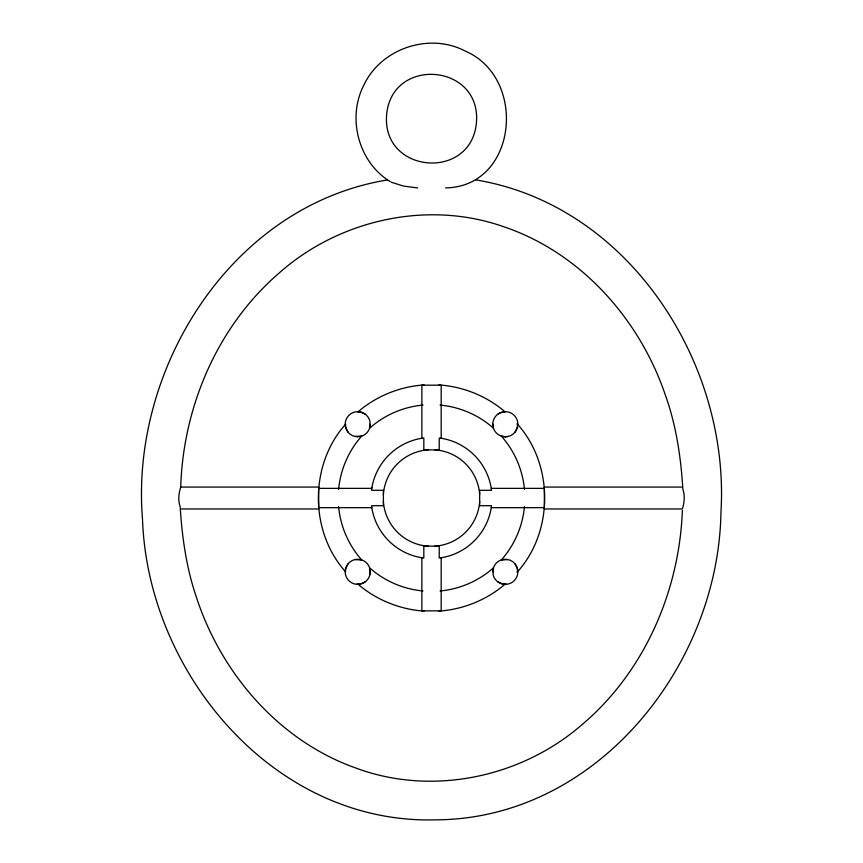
<?xml version="1.0" encoding="UTF-8"?>
<svg xmlns="http://www.w3.org/2000/svg" width="863" height="863" viewBox="0 0 863 863"><rect width="100%" height="100%" fill="white"/><g stroke="black" fill="none" stroke-linecap="round" stroke-linejoin="round"><path stroke-width="1.29" d="M345.276 571.446C309.429 531.079 309.429 464.952 345.276 424.585M517.056 423.69C553.852 464.326 553.852 531.694 517.056 572.342M682.363 510.551C679.321 591.608 644.111 672.504 581.489 725.103C520.853 777.606 432.093 796.258 356.365 768.221C279.461 741.22 221.327 673.744 196.408 597.25C186.419 568.07 182.061 537.261 180.173 506.689C177.864 500.335 178.77 493.334 180.712 487.066C183.183 406.937 217.26 326.797 278.231 273.819C337.875 220.259 426.139 199.914 502.406 226.279C579.817 251.877 639.224 318.339 665.179 394.553C676.16 424.963 680.929 457.271 682.87 489.343C685.125 495.675 684.305 502.698 682.396 508.965L544.262 508.965M383.399 494.736L383.474 493.28A48.296 48.296 0 0 1 426.797 449.957L428.253 449.882M479.655 501.295L479.591 502.751A48.296 48.296 0 0 1 436.257 546.074L434.801 546.139M357.552 436.754L354.941 436.451A12.557 12.557 0 0 1 345.211 423.28A12.557 12.557 0 0 1 356.797 411.694A12.557 12.557 0 0 1 369.968 421.424L369.526 428.285C384.24 415.081 403.301 406.851 422.989 405.081M338.598 506.549C340.367 526.236 348.598 545.308 361.802 560.022L354.941 559.569A12.557 12.557 0 0 0 345.211 572.752A12.557 12.557 0 0 0 356.797 584.337A12.557 12.557 0 0 0 369.968 574.607L369.526 567.735C384.24 580.939 403.301 589.181 422.989 590.95M369.968 574.607L370.27 571.986M492.795 424.035L493.539 428.285C478.825 415.081 459.752 406.851 440.065 405.081M338.598 489.472C340.367 469.785 348.598 450.723 361.802 436.009L354.941 436.451M524.456 506.549C522.687 526.236 514.456 545.308 501.252 560.022L508.124 559.569A12.557 12.557 0 0 1 517.843 572.752A12.557 12.557 0 0 1 506.268 584.337A12.557 12.557 0 0 1 493.086 574.607L493.539 567.735C478.825 580.939 459.752 589.181 440.065 590.95M345.696 424.218L345.578 426.991L347.918 432.039M517.358 571.813L517.476 569.041L515.135 563.992M347.918 563.992L345.621 568.911L345.578 571.565M515.135 432.039L517.476 426.991L517.358 424.218M358.091 411.759C376.451 395.998 400.001 386.538 424.121 384.93M505.847 583.539C487.325 599.688 463.453 609.483 438.943 611.09M445.524 187.907C517.52 186.786 527.832 77.551 464.93 50.939C429.17 32.201 380.756 48.63 363.787 85.275C347.26 117.271 357.983 160.356 388.113 180.27M497.509 414.402L500.529 412.719L504.931 411.985M365.556 581.619L361.662 583.593M357.983 412.061L360.637 412.104L365.556 414.402M505.33 583.841L502.557 583.96L497.509 581.619M360.637 583.927L357.735 583.841M387.433 179.946C231.867 205.318 129.925 368.123 142.514 519.494C147.918 673.334 274.067 824.187 435.254 819.85C596.344 819.429 718.491 665.945 720.961 512.115C730.066 362.967 628.555 205.016 475.707 179.882M505.502 436.754L508.124 436.451A12.557 12.557 0 0 0 517.843 423.28A12.557 12.557 0 0 0 506.268 411.694A12.557 12.557 0 0 0 493.086 421.424L492.773 424.218A12.557 12.557 0 0 0 505.33 436.775L508.124 436.451M354.941 559.569L357.735 559.256A12.557 12.557 0 0 1 370.281 571.813M180.712 487.066L318.792 487.066M544.262 487.066L682.374 487.066M371.813 488.361L318.684 488.361L318.684 507.671L371.813 507.671M491.241 488.361L544.37 488.361L544.37 507.671L491.241 507.671M180.691 508.965L318.792 508.965M434.801 449.882L436.257 449.957A48.296 48.296 0 0 1 479.591 493.28L479.655 494.736M428.253 546.139L426.797 546.074A48.296 48.296 0 0 1 383.474 502.751L383.399 501.295M438.943 384.93C463.064 386.538 486.603 395.998 504.963 411.759M424.121 611.09C399.601 609.483 375.729 599.688 357.206 583.539M417.649 187.94L403.474 186.063L391.219 182.19M508.124 559.569L505.33 559.256A12.557 12.557 0 0 0 492.773 571.813L492.795 571.986M505.33 436.775L501.252 436.009C514.456 450.723 522.687 469.785 524.456 489.472M390.195 181.586L388.587 180.583M441.187 438.296L441.187 385.178L421.867 385.178L421.867 438.296M441.187 557.735L441.187 610.853L421.867 610.853L421.867 557.735M370.281 424.218A12.557 12.557 0 0 1 357.735 436.775M386.592 115.146C382.061 174.099 471.748 181.057 476.462 122.212C481.015 63.312 391.306 56.246 386.592 115.146M371.921 487.509L371.554 490.313L383.399 490.313L383.399 505.707L371.554 505.707L371.921 508.523A60.529 60.529 0 0 0 421.015 557.617L423.83 557.994L423.83 546.139L439.224 546.139L439.224 557.994L442.039 557.617A60.529 60.529 0 0 0 491.133 508.523L491.5 505.707L479.655 505.707L479.655 490.313L491.5 490.313L491.133 487.509A60.529 60.529 0 0 0 442.039 438.404L439.224 438.037L439.224 449.882L423.83 449.882L423.83 438.037L421.015 438.404A60.529 60.529 0 0 0 371.921 487.509"/></g></svg>
